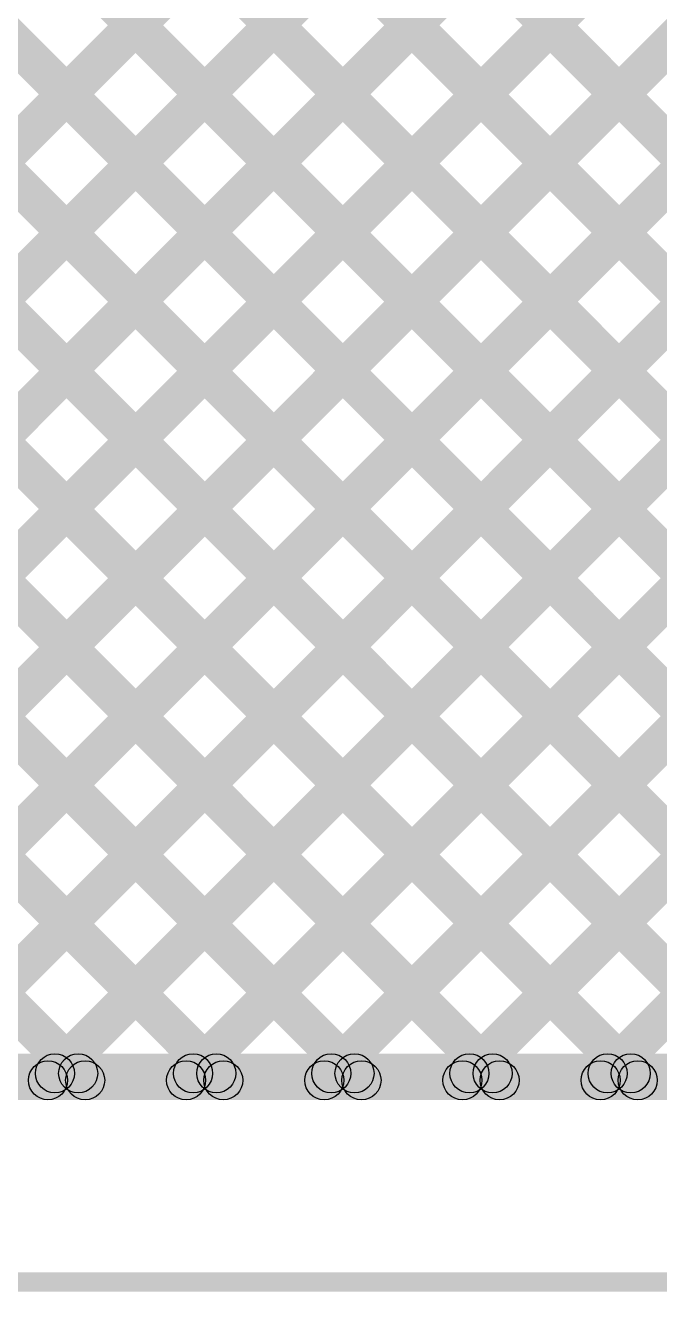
# Model space of a CAD drawing. Header units: millimetres. Extents: x 0 to 5.55, y 0 to 1.02.
# Drawn here: x 5.2058 to 5.3357, y -0.0033 to 0.2559 of the extents above; entities that cross this region are included whole.
import ezdxf

# ---------------------------------------------------------------- set-up
doc = ezdxf.new("R2010")
doc.units = ezdxf.units.MM
doc.header["$MEASUREMENT"] = 0
for name, color, linetype in [('BottomLayer', 5, 'Continuous'), ('Mechanical2', 216, 'Continuous'), ('TopLayer', 1, 'Continuous')]:
    doc.layers.add(name, color=color, linetype=linetype)

msp = doc.modelspace()

# ---------------------------------------------------------------- hatches: boundary and pattern name
at = {"layer": 'BottomLayer'}
for points in [[(4.4865, 0.99217), (4.49216, 0.99783), (5.34921, 0.14078), (5.34355, 0.13512)], [(4.51479, 0.99217), (4.52045, 0.99783), (5.36171, 0.15656), (5.35606, 0.1509)], [(4.54307, 0.99217), (4.54872, 0.99783), (5.37978, 0.16677), (5.37412, 0.16112)], [(4.57135, 0.99217), (4.57701, 0.99783), (5.40636, 0.16847), (5.40071, 0.16282)], [(5.01671, 0.0386), (5.01106, 0.04426), (5.49917, 0.53238), (5.50483, 0.52672)], [(4.93333, 0.51706), (4.93899, 0.52272), (5.343, 0.11871), (5.33734, 0.11305)], [(5.045, 0.0386), (5.03934, 0.04426), (5.49917, 0.50409), (5.50483, 0.49843)], [(4.92832, 0.49379), (4.93397, 0.49945), (5.38916, 0.04426), (5.3835, 0.0386)], [(4.79601, 0.48467), (4.80167, 0.49033), (5.24774, 0.04426), (5.24208, 0.0386)], [(4.8243, 0.48467), (4.82996, 0.49033), (5.27602, 0.04426), (5.27037, 0.0386)], [(4.85258, 0.48467), (4.85824, 0.49033), (5.30431, 0.04426), (5.29865, 0.0386)], [(4.88087, 0.48467), (4.88652, 0.49033), (5.33259, 0.04426), (5.32694, 0.0386)], [(4.91149, 0.48234), (4.91714, 0.48799), (5.36088, 0.04426), (5.35522, 0.0386)], [(5.07328, 0.0386), (5.06762, 0.04426), (5.49917, 0.47581), (5.50483, 0.47015)], [(4.78523, 0.46717), (4.79089, 0.47283), (5.21945, 0.04426), (5.2138, 0.0386)], [(5.10157, 0.0386), (5.09591, 0.04426), (5.49917, 0.44752), (5.50483, 0.44187)], [(5.12985, 0.0386), (5.12419, 0.04426), (5.49917, 0.41924), (5.50483, 0.41358)], [(5.15813, 0.0386), (5.15248, 0.04426), (5.49917, 0.39095), (5.50483, 0.3853)], [(5.18642, 0.0386), (5.18076, 0.04426), (5.49917, 0.36267), (5.50483, 0.35701)], [(5.2147, 0.0386), (5.20905, 0.04426), (5.49917, 0.33439), (5.50483, 0.32873)], [(5.24299, 0.0386), (5.23733, 0.04426), (5.49917, 0.3061), (5.50483, 0.30044)], [(5.27127, 0.0386), (5.26561, 0.04426), (5.33734, 0.11599), (5.343, 0.11033)], [(5.29956, 0.0386), (5.2939, 0.04426), (5.34242, 0.09278), (5.34808, 0.08713)], [(5.32784, 0.0386), (5.32218, 0.04426), (5.35438, 0.07646), (5.36004, 0.0708)], [(3.166, 0.03743), (3.166, 0.04543), (5.502, 0.04543), (5.502, 0.03743)]]:
    msp.add_hatch(color=5, dxfattribs=at).paths.add_polyline_path(points)
h = msp.add_hatch(color=5, dxfattribs=at)
edge = h.paths.add_edge_path()
edge.add_arc((5.21187, 0.04143), 0.004, 0, 360)
h = msp.add_hatch(color=5, dxfattribs=at)
edge = h.paths.add_edge_path()
edge.add_arc((5.21663, 0.04143), 0.004, 0, 360)
h = msp.add_hatch(color=5, dxfattribs=at)
edge = h.paths.add_edge_path()
edge.add_arc((5.24016, 0.04143), 0.004, 0, 360)
h = msp.add_hatch(color=5, dxfattribs=at)
edge = h.paths.add_edge_path()
edge.add_arc((5.24491, 0.04143), 0.004, 0, 360)
h = msp.add_hatch(color=5, dxfattribs=at)
edge = h.paths.add_edge_path()
edge.add_arc((5.26844, 0.04143), 0.004, 0, 360)
h = msp.add_hatch(color=5, dxfattribs=at)
edge = h.paths.add_edge_path()
edge.add_arc((5.2732, 0.04143), 0.004, 0, 360)
h = msp.add_hatch(color=5, dxfattribs=at)
edge = h.paths.add_edge_path()
edge.add_arc((5.29673, 0.04143), 0.004, 0, 360)
h = msp.add_hatch(color=5, dxfattribs=at)
edge = h.paths.add_edge_path()
edge.add_arc((5.30148, 0.04143), 0.004, 0, 360)
h = msp.add_hatch(color=5, dxfattribs=at)
edge = h.paths.add_edge_path()
edge.add_arc((5.32501, 0.04143), 0.004, 0, 360)
h = msp.add_hatch(color=5, dxfattribs=at)
edge = h.paths.add_edge_path()
edge.add_arc((5.32976, 0.04143), 0.004, 0, 360)
at = {"layer": 'Mechanical2'}
msp.add_hatch(color=216, dxfattribs=at).paths.add_polyline_path([(3.14972, -0.00326), (3.14972, 0.00068), (5.5513, 0.00068), (5.5513, -0.00326)])
at = {"layer": 'TopLayer'}
for points in [[(4.48794, 0.99074), (4.49359, 0.9964), (5.34921, 0.14078), (5.34355, 0.13512)], [(4.51622, 0.99074), (4.52188, 0.9964), (5.36171, 0.15656), (5.35606, 0.1509)], [(4.5445, 0.99074), (4.55016, 0.9964), (5.37978, 0.16677), (5.37412, 0.16112)], [(4.57278, 0.99074), (4.57844, 0.9964), (5.40636, 0.16847), (5.40071, 0.16282)], [(5.01528, 0.03717), (5.00962, 0.04283), (5.50017, 0.53338), (5.50583, 0.52772)], [(4.93333, 0.51706), (4.93899, 0.52272), (5.343, 0.11871), (5.33734, 0.11305)], [(5.04357, 0.03717), (5.03791, 0.04283), (5.50017, 0.50509), (5.50583, 0.49943)], [(4.92832, 0.49379), (4.93397, 0.49945), (5.39059, 0.04283), (5.38494, 0.03717)], [(4.91149, 0.48234), (4.91714, 0.48799), (5.36231, 0.04283), (5.35665, 0.03717)], [(4.88869, 0.47685), (4.89435, 0.4825), (5.33402, 0.04283), (5.32837, 0.03717)], [(5.07185, 0.03717), (5.06619, 0.04283), (5.50017, 0.47681), (5.50583, 0.47115)], [(4.78926, 0.46314), (4.79492, 0.4688), (5.22089, 0.04283), (5.21523, 0.03717)], [(4.81755, 0.46314), (4.8232, 0.4688), (5.24917, 0.04283), (5.24351, 0.03717)], [(4.84583, 0.46314), (4.85149, 0.4688), (5.27746, 0.04283), (5.2718, 0.03717)], [(4.87411, 0.46314), (4.87977, 0.4688), (5.30574, 0.04283), (5.30008, 0.03717)], [(5.10013, 0.03717), (5.09448, 0.04283), (5.50017, 0.44852), (5.50583, 0.44287)], [(5.12842, 0.03717), (5.12276, 0.04283), (5.50017, 0.42024), (5.50583, 0.41458)], [(5.1567, 0.03717), (5.15105, 0.04283), (5.50017, 0.39195), (5.50583, 0.3863)], [(5.18499, 0.03717), (5.17933, 0.04283), (5.50017, 0.36367), (5.50583, 0.35801)], [(5.21327, 0.03717), (5.20761, 0.04283), (5.50017, 0.33539), (5.50583, 0.32973)], [(5.24156, 0.03717), (5.2359, 0.04283), (5.50017, 0.3071), (5.50583, 0.30144)], [(5.26984, 0.03717), (5.26418, 0.04283), (5.33734, 0.11599), (5.343, 0.11033)], [(5.29812, 0.03717), (5.29247, 0.04283), (5.34242, 0.09278), (5.34808, 0.08713)], [(5.32641, 0.03717), (5.32075, 0.04283), (5.35438, 0.07646), (5.36004, 0.0708)], [(3.167, 0.036), (3.167, 0.044), (5.503, 0.044), (5.503, 0.036)]]:
    msp.add_hatch(color=1, dxfattribs=at).paths.add_polyline_path(points)
h = msp.add_hatch(color=1, dxfattribs=at)
edge = h.paths.add_edge_path()
edge.add_arc((5.21044, 0.04), 0.004, 0, 360)
h = msp.add_hatch(color=1, dxfattribs=at)
edge = h.paths.add_edge_path()
edge.add_arc((5.21806, 0.04), 0.004, 0, 360)
h = msp.add_hatch(color=1, dxfattribs=at)
edge = h.paths.add_edge_path()
edge.add_arc((5.23873, 0.04), 0.004, 0, 360)
h = msp.add_hatch(color=1, dxfattribs=at)
edge = h.paths.add_edge_path()
edge.add_arc((5.24634, 0.04), 0.004, 0, 360)
h = msp.add_hatch(color=1, dxfattribs=at)
edge = h.paths.add_edge_path()
edge.add_arc((5.26701, 0.04), 0.004, 0, 360)
h = msp.add_hatch(color=1, dxfattribs=at)
edge = h.paths.add_edge_path()
edge.add_arc((5.27463, 0.04), 0.004, 0, 360)
h = msp.add_hatch(color=1, dxfattribs=at)
edge = h.paths.add_edge_path()
edge.add_arc((5.2953, 0.04), 0.004, 0, 360)
h = msp.add_hatch(color=1, dxfattribs=at)
edge = h.paths.add_edge_path()
edge.add_arc((5.30291, 0.04), 0.004, 0, 360)
h = msp.add_hatch(color=1, dxfattribs=at)
edge = h.paths.add_edge_path()
edge.add_arc((5.32358, 0.04), 0.004, 0, 360)
h = msp.add_hatch(color=1, dxfattribs=at)
edge = h.paths.add_edge_path()
edge.add_arc((5.3312, 0.04), 0.004, 0, 360)

# ---------------------------------------------------------------- linework, layer by layer
at = {"layer": 'BottomLayer'}
for centre in [(5.21187, 0.04143), (5.21663, 0.04143), (5.24016, 0.04143), (5.24491, 0.04143), (5.26844, 0.04143), (5.2732, 0.04143), (5.29673, 0.04143), (5.30148, 0.04143), (5.32501, 0.04143), (5.32976, 0.04143)]:
    msp.add_circle(centre, 0.004, dxfattribs=at)
at = {"layer": 'TopLayer'}
for centre in [(5.21044, 0.04), (5.21806, 0.04), (5.23873, 0.04), (5.24634, 0.04), (5.26701, 0.04), (5.27463, 0.04), (5.2953, 0.04), (5.30291, 0.04), (5.32358, 0.04), (5.3312, 0.04)]:
    msp.add_circle(centre, 0.004, dxfattribs=at)

doc.saveas('drawing.dxf')
